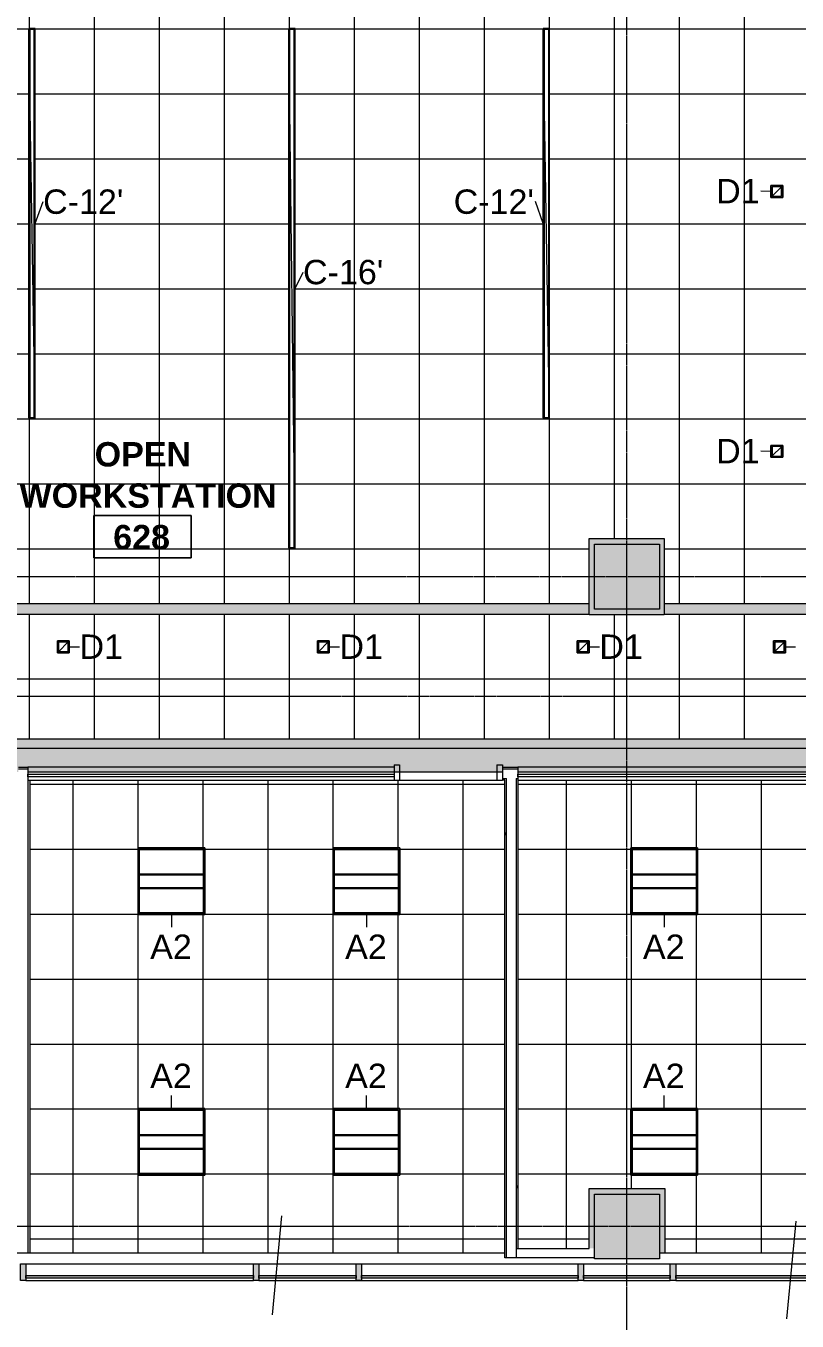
# Model space of a CAD drawing. Header units: inches. Extents: x 2468 to 5383, y -426 to 1376.
# Drawn here: x 4230 to 4514.8, y 305.2 to 783.5 of the extents above; entities that cross this region are included whole.
import ezdxf

# ---------------------------------------------------------------- set-up
doc = ezdxf.new("R2010")
doc.units = ezdxf.units.IN
doc.header["$MEASUREMENT"] = 0
doc.linetypes.add('Grid Line 1_2_', pattern=[0.875, 0.5, -0.125, 0.125, -0.125])
for name, color, linetype, lineweight in [('7200-WISCONSIN-AVE-6TH-FLOOR-031418_dwg', 8, 'Continuous', 9), ('A-AREA-IDEN', 2, 'Continuous', 9), ('A-CLNG', 13, 'Continuous', 13), ('A-CLNG-PATT', 13, 'Continuous', 13), ('A-DOOR', 31, 'Continuous', 13), ('A-DOOR-FRAM', 31, 'Continuous', 20), ('A-GLAZ-CURT', 52, 'Continuous', 9), ('A-GLAZ-CWMG', 51, 'Continuous', 13), ('A-WALL', 113, 'Continuous', 13), ('A-WALL-PATT', 111, 'Continuous', 13), ('Bb-cor', 7, 'Continuous', 9), ('Bb-mullion', 7, 'Continuous', 9), ('E-LITE-EQPM', 33, 'Continuous', 9), ('E-LITE-EQPM-IDEN', 33, 'Continuous', 9), ('I-WALL', 2, 'Continuous', 13), ('S-COLS', 52, 'Continuous', 13), ('S-GRID', 1, 'Continuous', 9)]:
    doc.layers.add(name, color=color, linetype=linetype, lineweight=lineweight)
doc.styles.add('Arial_1', font='arial.ttf', dxfattribs={"height": 9})
doc.styles.add('Swis721 Lt BT_B', font='', dxfattribs={"height": 9})
doc.styles.get('Swis721 Lt BT_B').set_extended_font_data('Swis721 Lt BT', bold=True)
pattern_1 = [(0, (0, 0), (30.72, 7.68), [1.267, -21.773, 1.267, -21.773, -122.88]), (0, (0, 0), (30.72, 7.68), [-46.08, 1.267, -44.813, 1.267, -21.773, -53.76]), (0, (0, 0), (30.72, 7.68), [-115.2, 1.267, -14.093, 1.267, -37.133]), (120, (11.52, 3.84), (-22.011075, 22.7643), [1.267, -21.773, 1.267, -21.773, -122.88]), (120, (11.52, 3.84), (-22.011075, 22.7643), [-46.08, 1.267, -44.813, 1.267, -21.773, -53.76]), (120, (11.52, 3.84), (-22.011075, 22.7643), [-115.2, 1.267, -14.093, 1.267, -37.133]), (240, (15.36, 19.2), (-8.708925, -30.4443), [1.267, -21.773, 1.267, -21.773, -122.88]), (240, (15.36, 19.2), (-8.708925, -30.4443), [-46.08, 1.267, -44.813, 1.267, -21.773, -53.76]), (240, (15.36, 19.2), (-8.708925, -30.4443), [-115.2, 1.267, -14.093, 1.267, -37.133])]

# ---------------------------------------------------------------- blocks, each defined once
blk = doc.blocks.new('7200-WISCONSIN-AVE-6TH-FLOOR-031418_dwg-5450642-6TH FLOOR RCP')
at = {"layer": 'Bb-cor'}
for p, q in [((4316, 320.12), (4352, 320.12)), ((4354, 320.12), (4434, 320.12))]:
    blk.add_line(p, q, dxfattribs=at)
at = {"layer": 'Bb-mullion'}
blk.add_line((4352, 320.12), (4354, 320.12), dxfattribs=at)
blk = doc.blocks.new('Concrete-Rectangular-Column - 24 x 24-4901126-6TH FLOOR RCP')
at = {"layer": 'S-COLS', "lineweight": 9}
blk.add_hatch(color=7, dxfattribs=at).paths.add_polyline_path([(-12, -12), (12, -12), (12, 12), (-12, 12), (-12, -10.83)], flags=0)
at = {"layer": 'S-COLS', "color": 8, "lineweight": 20}
for p, q in [((-12, 12), (12, 12)), ((-12, -12), (-12, 12)), ((12, 12), (12, -12)), ((12, -12), (-12, -12))]:
    blk.add_line(p, q, dxfattribs=at)
blk = doc.blocks.new('Single Flush - OTJ_SOLIDFLUSH_ALUM-6376845-6TH FLOOR RCP')
at = {"layer": 'A-DOOR-FRAM'}
for p, q in [((-20, 3.3125), (-20, -2.4375)), ((-20, 3.3125), (-18, 3.3125)), ((-18, 3.3125), (-18, -2.4375)), ((18.000004, 3.3125), (18.000004, -2.4375)), ((18.000004, 3.3125), (20.000004, 3.3125)), ((20.000004, 3.3125), (20.000004, -2.4375)), ((-20, -2.4375), (-18, -2.4375)), ((18.000004, -2.4375), (20.000004, -2.4375))]:
    blk.add_line(p, q, dxfattribs=at)
blk = doc.blocks.new('System Panel - Glazed-6291177-6TH FLOOR RCP')
at = {"layer": 'A-GLAZ-CURT', "lineweight": 13}
for p, q in [((-67.62, -0.5), (-67.62, 0.5)), ((-67.62, 0.5), (67.62, 0.5)), ((67.62, -0.5), (-67.62, -0.5))]:
    blk.add_line(p, q, dxfattribs=at)
blk = doc.blocks.new('System Panel - Glazed-6376752-6TH FLOOR RCP')
at = {"layer": 'A-GLAZ-CURT', "lineweight": 13}
for p, q in [((-68.75, -0.5), (-68.75, 0.5)), ((-68.75, 0.5), (68.75, 0.5)), ((68.75, -0.5), (-68.75, -0.5))]:
    blk.add_line(p, q, dxfattribs=at)
blk = doc.blocks.new('System Panel - Glazed-5927110-6TH FLOOR RCP')
at = {"layer": 'A-GLAZ-CURT'}
blk.add_hatch(color=7, dxfattribs=at).paths.add_polyline_path([(42, -0.5), (42, 0.5), (-42, 0.5), (-42, -0.5)], flags=0)
at = {"layer": 'A-GLAZ-CURT', "color": 8, "lineweight": 20}
for p, q in [((-42, -0.5), (-42, 0.5)), ((-42, 0.5), (42, 0.5)), ((42, 0.5), (42, -0.5)), ((42, -0.5), (-42, -0.5))]:
    blk.add_line(p, q, dxfattribs=at)
blk = doc.blocks.new('System Panel - Glazed-5927108-6TH FLOOR RCP')
at = {"layer": 'A-GLAZ-CURT'}
blk.add_hatch(color=7, dxfattribs=at).paths.add_polyline_path([(18, -0.5), (18, 0.5), (-18, 0.5), (-18, -0.5)], flags=0)
at = {"layer": 'A-GLAZ-CURT', "color": 8, "lineweight": 20}
for p, q in [((-18, -0.5), (-18, 0.5)), ((-18, 0.5), (18, 0.5)), ((18, 0.5), (18, -0.5)), ((18, -0.5), (-18, -0.5))]:
    blk.add_line(p, q, dxfattribs=at)
blk = doc.blocks.new('System Panel - Glazed-5927107-6TH FLOOR RCP')
at = {"layer": 'A-GLAZ-CURT'}
blk.add_hatch(color=7, dxfattribs=at).paths.add_polyline_path([(40, -0.5), (40, 0.5), (-40, 0.5), (-40, -0.5)], flags=0)
at = {"layer": 'A-GLAZ-CURT', "color": 8, "lineweight": 20}
for p, q in [((-40, -0.5), (-40, 0.5)), ((-40, 0.5), (40, 0.5)), ((40, 0.5), (40, -0.5)), ((40, -0.5), (-40, -0.5))]:
    blk.add_line(p, q, dxfattribs=at)
blk = doc.blocks.new('System Panel - Glazed-5927111-6TH FLOOR RCP')
at = {"layer": 'A-GLAZ-CURT'}
blk.add_hatch(color=7, dxfattribs=at).paths.add_polyline_path([(16, -0.5), (16, 0.5), (-16, 0.5), (-16, -0.5)], flags=0)
at = {"layer": 'A-GLAZ-CURT', "color": 8, "lineweight": 20}
for p, q in [((-16, -0.5), (-16, 0.5)), ((-16, 0.5), (16, 0.5)), ((16, 0.5), (16, -0.5)), ((16, -0.5), (-16, -0.5))]:
    blk.add_line(p, q, dxfattribs=at)
blk = doc.blocks.new('Rectangular Mullion - 2_ x 6_ rectangular-5927116-6TH FLOOR RCP')
at = {"layer": 'A-GLAZ-CWMG', "lineweight": 9}
blk.add_hatch(color=7, dxfattribs=at).paths.add_polyline_path([(-1, 1.375), (1, 1.375), (1, -4.875), (-1, -4.875), (-1, 0.5)], flags=0)
at = {"layer": 'A-GLAZ-CWMG', "color": 8, "lineweight": 20}
for p, q in [((1, 1.375), (-1, 1.375)), ((-1, 1.375), (-1, -4.875)), ((1, -4.875), (1, 1.375)), ((-1, -4.875), (1, -4.875))]:
    blk.add_line(p, q, dxfattribs=at)
blk = doc.blocks.new('Rectangular Mullion - 2_ x 6_ rectangular-5909323-6TH FLOOR RCP')
at = {"layer": 'A-GLAZ-CWMG', "lineweight": 9}
for p, q in [((4710, 326.38), (4794, 326.38)), ((4710, 320.13), (4794, 320.13))]:
    blk.add_line(p, q, dxfattribs=at)
blk = doc.blocks.new('Rectangular Mullion - 2_ x 6_ rectangular-5909339-6TH FLOOR RCP')
at = {"layer": 'A-GLAZ-CWMG', "lineweight": 9}
for p, q in [((3594, 326.38), (3630, 326.38)), ((3594, 320.13), (3630, 320.13))]:
    blk.add_line(p, q, dxfattribs=at)
blk = doc.blocks.new('Rectangular Mullion - 2_ x 6_ rectangular-5909338-6TH FLOOR RCP')
at = {"layer": 'A-GLAZ-CWMG', "lineweight": 9}
for p, q in [((3512, 326.38), (3592, 326.38)), ((3512, 320.13), (3592, 320.13))]:
    blk.add_line(p, q, dxfattribs=at)
blk = doc.blocks.new('Rectangular Mullion - 2_ x 6_ rectangular-5909341-6TH FLOOR RCP')
at = {"layer": 'A-GLAZ-CWMG', "lineweight": 9}
for p, q in [((3956, 326.38), (3988, 326.38)), ((3956, 320.13), (3988, 320.13))]:
    blk.add_line(p, q, dxfattribs=at)
blk = doc.blocks.new('L-Recessed-Axis-Plano - 2 X 2-4550865-6TH FLOOR RCP')
at = {"layer": 'E-LITE-EQPM'}
for p, q in [((12.31, 12.28), (-12.31, 12.28)), ((-12.31, 12.28), (-12.31, -12.28)), ((11.91, 11.87), (-11.91, 11.87)), ((-11.91, 11.87), (-11.91, -11.88)), ((-11.88, -11.56), (-11.88, 11.56)), ((-11.88, 11.56), (11.87, 11.56)), ((11.87, 11.56), (11.87, -11.56)), ((11.91, -11.88), (11.91, 11.87)), ((12.31, -12.28), (12.31, 12.28)), ((-11.88, 2.74), (11.87, 2.74)), ((11.87, 2.51), (-11.88, 2.51)), ((-11.88, 2.3), (11.87, 2.3)), ((-11.88, -2.3), (11.87, -2.3)), ((-11.88, -2.51), (11.87, -2.51)), ((-11.88, -2.74), (11.87, -2.74)), ((-12.31, -12.28), (12.31, -12.28)), ((-11.91, -11.88), (11.91, -11.88)), ((11.87, -11.56), (-11.88, -11.56))]:
    blk.add_line(p, q, dxfattribs=at)
blk = doc.blocks.new('L-Recessed Square Downlight - 4_-4552743-6TH FLOOR RCP')
at = {"layer": 'E-LITE-EQPM'}
for p, q in [((-2.1875, -2.1875), (-2.1875, 2.1875)), ((-2.1875, 2.1875), (2.1875, 2.1875)), ((-2.1875, 2.1875), (2.1875, -2.1875)), ((2.1875, 2.1875), (-2.1875, 2.1875)), ((-2.1875, 2.1875), (-2.1875, -2.1875)), ((-1.75, -1.75), (-1.75, 1.75)), ((-1.75, 1.75), (1.75, 1.75)), ((1.75, 1.75), (1.75, -1.75)), ((2.1875, 2.1875), (2.1875, -2.1875)), ((2.1875, -2.1875), (2.1875, 2.1875)), ((2.1875, -2.1875), (-2.1875, -2.1875)), ((-2.1875, -2.1875), (2.1875, -2.1875)), ((1.75, -1.75), (-1.75, -1.75))]:
    blk.add_line(p, q, dxfattribs=at)
blk = doc.blocks.new('RECESSED_Cooper_NeoRay_Straight_Narrow_22DR - Recessed_Cooper_NeoRay_Straight_Narrow_12_-6325496-6TH FLOOR RCP')
at = {"layer": 'E-LITE-EQPM'}
for p, q in [((1.19, 72), (-1.19, -72)), ((-1.19, -72), (-1.19, 72)), ((-1.19, 72), (1.19, 72)), ((-1.19, 72), (1.19, 72)), ((-1.19, 71.75), (-1.19, 72)), ((1.19, 71.75), (-1.19, 71.75)), ((-1.19, 71.75), (-0.84, 71.75)), ((-1.19, 71.75), (-1.19, -71.75)), ((-0.84, 71.75), (0.84, 71.75)), ((-0.84, 71.75), (-0.84, -71.75)), ((-0.84, -71.75), (-0.84, 71.75)), ((0.84, -71.75), (0.84, 71.75)), ((0.84, 71.75), (1.19, 71.75)), ((0.84, 71.75), (0.84, -71.75)), ((1.19, 72), (1.19, -72)), ((1.19, 72), (1.19, 71.75)), ((1.19, 71.75), (1.19, -71.75)), ((-0.84, -71.75), (-1.19, -71.75)), ((-1.19, -71.75), (1.19, -71.75)), ((-1.19, -71.75), (-1.19, -72)), ((1.19, -72), (-1.19, -72)), ((1.19, -72), (-1.19, -72)), ((0.84, -71.75), (-0.84, -71.75)), ((1.19, -71.75), (0.84, -71.75)), ((1.19, -72), (1.19, -71.75))]:
    blk.add_line(p, q, dxfattribs=at)
blk = doc.blocks.new('RECESSED_Cooper_NeoRay_Straight_Narrow_22DR - Recessed_Cooper_NeoRay_Straight_Narrow_16_-6325757-6TH FLOOR RCP')
at = {"layer": 'E-LITE-EQPM'}
for p, q in [((1.19, 96), (-1.19, -96)), ((-1.19, -96), (-1.19, 96)), ((-1.19, 96), (1.19, 96)), ((-1.19, 96), (1.19, 96)), ((-1.19, 95.75), (-1.19, 96)), ((1.19, 95.75), (-1.19, 95.75)), ((-1.19, 95.75), (-0.84, 95.75)), ((-1.19, 95.75), (-1.19, -95.75)), ((-0.84, 95.75), (0.84, 95.75)), ((-0.84, 95.75), (-0.84, -95.75)), ((-0.84, -95.75), (-0.84, 95.75)), ((0.84, -95.75), (0.84, 95.75)), ((0.84, 95.75), (1.19, 95.75)), ((0.84, 95.75), (0.84, -95.75)), ((1.19, 96), (1.19, -96)), ((1.19, 96), (1.19, 95.75)), ((1.19, 95.75), (1.19, -95.75)), ((-0.84, -95.75), (-1.19, -95.75)), ((-1.19, -95.75), (1.19, -95.75)), ((-1.19, -95.75), (-1.19, -96)), ((1.19, -96), (-1.19, -96)), ((1.19, -96), (-1.19, -96)), ((0.84, -95.75), (-0.84, -95.75)), ((1.19, -95.75), (0.84, -95.75)), ((1.19, -96), (1.19, -95.75))]:
    blk.add_line(p, q, dxfattribs=at)
blk = doc.blocks.new('Room Tag - Room Name and Number-3379422-6TH FLOOR RCP')
at = {"layer": 'A-AREA-IDEN'}
for p, q in [((-0.1881, -0.1636), (-0.1881, -0.0018)), ((-0.1881, -0.0018), (0.1869, -0.0018)), ((0.1869, -0.0018), (-0.1881, -0.0018)), ((-0.1881, -0.0018), (-0.1881, -0.1636)), ((0.1869, -0.0018), (0.1869, -0.1636)), ((0.1869, -0.1636), (0.1869, -0.0018)), ((0.1869, -0.1636), (-0.1881, -0.1636)), ((-0.1881, -0.1636), (0.1869, -0.1636))]:
    blk.add_line(p, q, dxfattribs=at)

msp = doc.modelspace()

# ---------------------------------------------------------------- hatches: boundary and pattern name
at = {"layer": 'A-CLNG-PATT'}
h = msp.add_hatch(dxfattribs=at)
h.set_pattern_fill('FP_25', color=256, style=0, pattern_type=2)
h.set_pattern_definition([(0, (4255.338, 926.38), (0, -24), []), (270, (4255.338, 926.38), (-24, -1e-15), [])])
h.paths.add_polyline_path([(3243.55, 520.25), (4735.94, 520.29), (4721.58, 563.24), (4526.69, 563.28), (4526.69, 566.17), (4465.75, 566.17), (4465.75, 565.98), (4438, 565.98), (4438, 566.17), (4225.75, 566.17), (4225.75, 565.98), (4169, 565.98), (4169, 566.17), (4124.87, 566.18), (4124.87, 566.38), (3986.25, 566.38), (3986.25, 565.87), (3957.75, 565.87), (3957.75, 566.38), (3746, 566.38), (3746, 565.87), (3717.75, 565.87), (3717.75, 566.38), (3600, 566.38), (3600, 712.12), (3542, 712.12), (3542, 566.38), (3228.13, 566.38), (3237.67, 537.85)], flags=0)
h.paths.add_polyline_path([(4054.03, 551.97), (4049.65, 551.97), (4049.65, 556.35), (4054.03, 556.35), (4054.03, 552.41)], flags=0)
h.paths.add_polyline_path([(4242.09, 551.97), (4241.65, 551.97), (4241.65, 556.35), (4246.03, 556.35), (4246.03, 551.97), (4245.59, 551.97)], flags=0)
h.paths.add_polyline_path([(4699.09, 551.97), (4698.65, 551.97), (4698.65, 556.35), (4703.03, 556.35), (4703.03, 551.97), (4702.59, 551.97)], flags=0)
h.paths.add_polyline_path([(4337.65, 551.97), (4337.65, 556.35), (4342.03, 556.35), (4342.03, 551.97), (4338.09, 551.97)], flags=0)
h.paths.add_polyline_path([(4434.09, 551.97), (4433.65, 551.97), (4433.65, 556.35), (4438.03, 556.35), (4438.03, 551.97), (4437.59, 551.97)], flags=0)
h.paths.add_polyline_path([(3286.1, 551.97), (3281.73, 551.97), (3281.73, 556.35), (3286.1, 556.35), (3286.1, 552.41)], flags=0)
h.paths.add_polyline_path([(4510.09, 551.97), (4506.15, 551.97), (4506.15, 556.35), (4510.53, 556.35), (4510.53, 551.97)], flags=0)
h.paths.add_polyline_path([(3478.1, 551.97), (3473.73, 551.97), (3473.73, 556.35), (3478.1, 556.35), (3478.1, 552.41)], flags=0)
h.paths.add_polyline_path([(3669.67, 551.97), (3665.73, 551.97), (3665.73, 556.35), (3670.1, 556.35), (3670.1, 551.97)], flags=0)
h.paths.add_polyline_path([(3762.58, 551.97), (3762.14, 551.97), (3762.14, 556.35), (3766.52, 556.35), (3766.52, 551.97), (3766.08, 551.97)], flags=0)
h.paths.add_polyline_path([(4149.09, 551.97), (4145.15, 551.97), (4145.15, 556.35), (4149.53, 556.35), (4149.53, 551.97)], flags=0)
h.paths.add_polyline_path([(3861.67, 551.97), (3857.73, 551.97), (3857.73, 556.35), (3862.1, 556.35), (3862.1, 551.97)], flags=0)
h.paths.add_polyline_path([(3953.73, 551.97), (3953.73, 556.35), (3958.1, 556.35), (3958.1, 551.97), (3954.17, 551.97)], flags=0)
h.paths.add_polyline_path([(3377.97, 551.97), (3377.97, 556.35), (3382.34, 556.35), (3382.34, 551.97), (3378.41, 551.97)], flags=0)
h.paths.add_polyline_path([(3568.81, 551.97), (3568.81, 556.35), (3573.18, 556.35), (3573.18, 551.97), (3569.02, 551.97)], flags=0)
h.paths.add_polyline_path([(4602.17, 551.97), (4601.73, 551.97), (4601.73, 556.35), (4606.1, 556.35), (4606.1, 551.97), (4605.67, 551.97)], flags=0)
h.paths.add_polyline_path([(4225.75, 570.17), (4438, 570.17), (4438, 594.25), (4465.75, 594.25), (4465.75, 570.17), (4526.69, 570.17), (4526.69, 1062.25), (4551.97, 1070.7), (4523.63, 1155.52), (3947.94, 1155.52), (3947.94, 1307.13), (3871.95, 1307.13), (3871.95, 897.23), (3872.37, 898.62), (4012.67, 898.62), (3989.35, 897.23), (4013.5, 897.26), (4013.5, 898.25), (4124.5, 898.25), (4124.5, 897.25), (4122.25, 897.23), (4122.25, 897.13), (4124.87, 897.13), (4124.87, 898.25), (4125.87, 898.25), (4125.87, 829.63), (4124.87, 829.63), (4124.87, 570.17), (4169, 570.17), (4169, 594.25), (4225.75, 594.25), (4225.75, 580.12)], flags=0)
h.paths.add_polyline_path([(4329.44, 590.51), (4327.06, 590.51), (4327.06, 782.51), (4329.44, 782.51), (4329.44, 664.66)], flags=0)
h.paths.add_polyline_path([(3573.18, 599.99), (3568.81, 599.99), (3568.81, 604.37), (3573.18, 604.37), (3573.18, 600.43)], flags=0)
h.paths.add_polyline_path([(4149.53, 624.19), (4145.15, 624.19), (4145.15, 628.57), (4149.53, 628.57), (4149.53, 624.63)], flags=0)
h.paths.add_polyline_path([(4509.53, 624.19), (4505.15, 624.19), (4505.15, 628.57), (4509.53, 628.57), (4509.53, 624.63)], flags=0)
h.paths.add_polyline_path([(4231.06, 638.51), (4231.06, 782.51), (4233.44, 782.51), (4233.44, 638.51)], flags=0)
h.paths.add_polyline_path([(4423.44, 638.51), (4421.06, 638.51), (4421.06, 782.51), (4423.44, 782.51), (4423.44, 664.66)], flags=0)
h.paths.add_polyline_path([(3572.74, 673.19), (3568.81, 673.19), (3568.81, 677.57), (3573.18, 677.57), (3573.18, 673.19)], flags=0)
h.paths.add_polyline_path([(4149.53, 720.19), (4145.15, 720.19), (4145.15, 724.57), (4149.53, 724.57), (4149.53, 720.63)], flags=0)
h.paths.add_polyline_path([(4509.53, 720.19), (4505.15, 720.19), (4505.15, 724.57), (4509.53, 724.57), (4509.53, 720.63)], flags=0)
h.paths.add_polyline_path([(4327.06, 796.62), (4229.25, 796.62), (4229.25, 811.38), (4225, 811.38), (4225, 810.38), (4224, 810.38), (4224, 808.12), (4181.55, 808.12), (4181.55, 832.12), (4224, 832.12), (4224, 828.38), (4225, 828.38), (4225, 827.38), (4229.25, 827.38), (4229.25, 844.1), (4434, 844.1), (4434, 827.38), (4439, 827.38), (4439, 828.38), (4440, 828.38), (4440, 830.12), (4464, 830.12), (4464, 806.12), (4440, 806.12), (4440, 810.38), (4439, 810.38), (4439, 811.38), (4434, 811.38), (4434, 796.62), (4329.44, 796.62)], flags=0)
h.paths.add_polyline_path([(4183.8, 810.37), (4200, 810.37), (4200, 829.87), (4183.8, 829.87), (4183.8, 826.68)], flags=0)
h.paths.add_polyline_path([(4149.53, 816.19), (4145.15, 816.19), (4145.15, 820.57), (4149.53, 820.57), (4149.53, 816.63)], flags=0)
h.paths.add_polyline_path([(4509.09, 816.19), (4505.15, 816.19), (4505.15, 820.57), (4509.53, 820.57), (4509.53, 816.19)], flags=0)
h.paths.add_polyline_path([(4340.6, 845.43), (4267.67, 845.43), (4267.49, 845.5), (4267.42, 845.68), (4267.42, 852.93), (4267.49, 853.1), (4267.67, 853.18), (4395.23, 853.17), (4395.34, 853.1), (4395.42, 852.93), (4395.42, 845.68), (4395.34, 845.5), (4395.17, 845.43), (4349.81, 845.43)], flags=0)
h.paths.add_polyline_path([(4231.06, 854.51), (4231.06, 1022.51), (4233.44, 1022.51), (4233.44, 854.51)], flags=0)
h.paths.add_polyline_path([(4423.44, 854.51), (4421.06, 854.51), (4421.06, 1022.51), (4423.44, 1022.51), (4423.44, 854.88)], flags=0)
h.paths.add_polyline_path([(4327.06, 854.51), (4327.06, 1094.51), (4329.44, 1094.51), (4329.44, 854.51)], flags=0)
h.paths.add_polyline_path([(4509.09, 912.19), (4505.15, 912.19), (4505.15, 916.57), (4509.53, 916.57), (4509.53, 912.19)], flags=0)
h.paths.add_polyline_path([(3966.96, 926.38), (3966.96, 1046), (3957.88, 1046), (3957.88, 1074.25), (3986.13, 1074.25), (3986.13, 1046), (3969.34, 1046), (3969.34, 926.38)], flags=0)
h.paths.add_polyline_path([(4159.71, 926.38), (4159.71, 1046.38), (4162.09, 1046.38), (4162.09, 926.38)], flags=0)
h.paths.add_polyline_path([(4065.71, 926.38), (4063.34, 926.38), (4063.34, 1094.38), (4065.71, 1094.38), (4065.71, 934.5)], flags=0)
h.paths.add_polyline_path([(3906.59, 936.19), (3906.15, 936.19), (3906.15, 940.57), (3910.53, 940.57), (3910.53, 936.19), (3910.09, 936.19)], flags=0)
h.paths.add_polyline_path([(4509.09, 1008.19), (4505.15, 1008.19), (4505.15, 1012.57), (4509.53, 1012.57), (4509.53, 1008.19)], flags=0)
h.paths.add_polyline_path([(3906.15, 1032.19), (3906.15, 1036.57), (3910.53, 1036.57), (3910.53, 1032.19), (3906.59, 1032.19)], flags=0)
h.paths.add_polyline_path([(4465.75, 1045.98), (4438, 1045.98), (4438, 1074.25), (4465.75, 1074.25), (4465.75, 1048.48)], flags=0)
h.paths.add_polyline_path([(4197.48, 1045.98), (4169, 1045.98), (4169, 1074.25), (4225.75, 1074.25), (4225.75, 1045.98), (4223.25, 1045.98)], flags=0)
h.paths.add_polyline_path([(3906.15, 1128.19), (3906.15, 1132.57), (3910.53, 1132.57), (3910.53, 1128.19), (3906.59, 1128.19)], flags=0)
h.paths.add_polyline_path([(4030.09, 1128.19), (4026.15, 1128.19), (4026.15, 1132.57), (4030.53, 1132.57), (4030.53, 1128.19)], flags=0)
h.paths.add_polyline_path([(4121.15, 1128.19), (4121.15, 1132.57), (4125.53, 1132.57), (4125.53, 1128.19), (4121.59, 1128.19)], flags=0)
h.paths.add_polyline_path([(4221.09, 1128.19), (4217.15, 1128.19), (4217.15, 1132.57), (4221.53, 1132.57), (4221.53, 1128.19)], flags=0)
h.paths.add_polyline_path([(4317.09, 1128.19), (4313.15, 1128.19), (4313.15, 1132.57), (4317.53, 1132.57), (4317.53, 1128.19)], flags=0)
h.paths.add_polyline_path([(4409.15, 1128.19), (4409.15, 1132.57), (4413.53, 1132.57), (4413.53, 1128.19), (4409.59, 1128.19)], flags=0)
h.paths.add_polyline_path([(4504.6, 1128.48), (4504.16, 1128.48), (4504.16, 1132.85), (4508.54, 1132.85), (4508.54, 1128.48), (4506.97, 1128.48)], flags=0)
h.paths.add_polyline_path([(3906.15, 1224.19), (3906.15, 1228.57), (3910.53, 1228.57), (3910.53, 1224.19), (3906.59, 1224.19)], flags=0)
h = msp.add_hatch(dxfattribs=at)
h.set_pattern_fill('FP_1', color=256, style=0, pattern_type=2)
h.set_pattern_definition(pattern_1)
h.paths.add_polyline_path([(3299.93, 351.6), (3299.93, 351.6), (3300.77, 360.1), (3303.25, 352.71), (3315.51, 356.81), (3315.51, 356.87), (3315.01, 356.87), (3315.01, 507.46), (3315.51, 507.46), (3315.51, 507.94), (3734, 507.94), (3734, 507), (3734.48, 507), (3734.48, 503.94), (4072, 503.94), (4072, 509.77), (4077.75, 509.77), (4077.75, 507.94), (4227.25, 507.94), (4227.25, 509.77), (4230.75, 509.77), (4230.75, 507.94), (4405.99, 507.94), (4405.99, 509.77), (4411.74, 509.77), (4411.74, 507.94), (4589.25, 507.94), (4589.25, 509.77), (4595, 509.77), (4595, 507.94), (4733.5, 507.94), (4733.5, 509.77), (4739.45, 509.77), (4735.95, 520.25), (3243.55, 520.25), (3298.38, 356.21)], flags=0)
h.paths.add_polyline_path([(4128.73, 566.17), (4169, 566.17), (4169, 570.17), (4124.87, 570.17), (4124.87, 566.17), (4125, 566.17)], flags=0)
h.paths.add_polyline_path([(4526.69, 566.17), (4526.69, 570.17), (4465.75, 570.17), (4465.75, 566.17), (4526.61, 566.17)], flags=0)
h.paths.add_polyline_path([(4225.75, 566.17), (4438, 566.17), (4438, 570.17), (4225.75, 570.17), (4225.75, 566.38)], flags=0)
h.paths.add_polyline_path([(4200, 568.48), (4200, 570.17), (4171.5, 570.17), (4171.5, 568.48)], flags=0)
h = msp.add_hatch(dxfattribs=at)
h.set_pattern_fill('FP_22', color=256, style=0, pattern_type=2)
h.set_pattern_definition([(0, (4319.496, 407.5), (0, -24), []), (270, (4319.496, 407.5), (-24, -1e-15), [])])
h.paths.add_polyline_path([(4231.44, 330.25), (4406.87, 330.25), (4406.87, 504.9), (4231.44, 504.9), (4231.44, 331.43)], flags=0)
h.paths.add_polyline_path([(4343.44, 359.09), (4343.44, 383.66), (4368.06, 383.66), (4368.06, 359.09)], flags=0)
h.paths.add_polyline_path([(4296.06, 359.09), (4271.44, 359.09), (4271.44, 383.66), (4296.06, 383.66), (4296.06, 368.77)], flags=0)
h.paths.add_polyline_path([(4271.44, 455.34), (4271.44, 479.91), (4296.06, 479.91), (4296.06, 455.34), (4276.12, 455.34)], flags=0)
h.paths.add_polyline_path([(4368.06, 455.34), (4343.44, 455.34), (4343.44, 479.91), (4368.06, 479.91), (4368.06, 474.45)], flags=0)
h = msp.add_hatch(dxfattribs=at)
h.set_pattern_fill('FP_21', color=256, style=0, pattern_type=2)
h.set_pattern_definition([(0, (4501.62, 431.5), (0, -24), []), (270, (4501.62, 431.5), (-24, -1e-15), [])])
h.paths.add_polyline_path([(4590.12, 330.25), (4590.12, 504.9), (4411.74, 504.9), (4411.74, 332), (4438, 332), (4438, 354.13), (4466, 354.13), (4466, 330.25), (4550.06, 330.25)], flags=0)
h.paths.add_polyline_path([(4466, 359.09), (4453.44, 359.09), (4453.44, 383.66), (4478.06, 383.66), (4478.06, 359.09)], flags=0)
h.paths.add_polyline_path([(4525.44, 359.09), (4525.44, 383.66), (4550.06, 383.66), (4550.06, 359.09), (4534.05, 359.09)], flags=0)
h.paths.add_polyline_path([(4453.44, 455.34), (4453.44, 479.91), (4478.06, 479.91), (4478.06, 455.34), (4460.35, 455.34)], flags=0)
h.paths.add_polyline_path([(4550.06, 455.34), (4525.44, 455.34), (4525.44, 479.91), (4550.06, 479.91), (4550.06, 474.45)], flags=0)
at = {"layer": 'A-WALL-PATT', "lineweight": 9}
for points in [[(4438, 591.75), (4440, 591.75), (4440, 592.12), (4463.25, 592.12), (4463.25, 594.25), (4438, 594.25)], [(4464, 565.98), (4465.75, 565.98), (4465.75, 594.25), (4463.25, 594.25), (4463.25, 592.12), (4464, 592.12), (4464, 568.12), (4463.25, 568.12), (4463.25, 565.98)], [(4440.5, 565.98), (4440.5, 568.12), (4440, 568.12), (4440, 591.75), (4438, 591.75), (4438, 565.98), (4439.24, 565.98)], [(4463.25, 565.98), (4463.25, 568.12), (4440.5, 568.12), (4440.5, 565.98), (4460.35, 565.98)], [(4440, 332), (4440.01, 352.12), (4440.25, 352.12), (4440.25, 354.13), (4438, 354.13), (4438, 332)], [(4464.15, 351.88), (4466, 351.88), (4466, 354.13), (4440.25, 354.13), (4440.25, 352.12), (4464, 352.12), (4464, 351.88)], [(4466, 330.25), (4466, 351.88), (4464, 351.88), (4464, 330.25)]]:
    msp.add_hatch(color=7, dxfattribs=at).paths.add_polyline_path(points, flags=0)
h = msp.add_hatch(dxfattribs=at)
h.set_pattern_fill('FP_1', color=256, style=0, pattern_type=2)
h.set_pattern_definition(pattern_1)
h.paths.add_polyline_path([(4406.87, 328.5), (4407.49, 328.5), (4407.49, 504.9), (4406.87, 504.9), (4406.87, 330.25)], flags=0)
h = msp.add_hatch(dxfattribs=at)
h.set_pattern_fill('FP_1', color=256, style=0, pattern_type=2)
h.set_pattern_definition(pattern_1)
h.paths.add_polyline_path([(4411.74, 332), (4411.74, 504.9), (4411.12, 504.9), (4411.12, 332)], flags=0)

# ---------------------------------------------------------------- linework, layer by layer
at = {"layer": 'A-AREA-IDEN'}
for p, q in [((4324.39, 344.02), (4321.01, 307.44)), ((4514.34, 342.14), (4510.96, 306.04))]:
    msp.add_line(p, q, dxfattribs=at)
at = {"layer": 'A-CLNG'}
for p, q in [((4233.44, 782.51), (4231.06, 782.51)), ((4231.06, 782.51), (4231.06, 638.51)), ((4233.44, 638.51), (4233.44, 782.51)), ((4329.44, 782.51), (4327.06, 782.51)), ((4327.06, 782.51), (4327.06, 590.51)), ((4329.44, 590.51), (4329.44, 782.51)), ((4423.44, 782.51), (4421.06, 782.51)), ((4421.06, 782.51), (4421.06, 638.51)), ((4423.44, 638.51), (4423.44, 782.51)), ((4231.06, 638.51), (4233.44, 638.51)), ((4421.06, 638.51), (4423.44, 638.51)), ((4327.06, 590.51), (4329.44, 590.51)), ((4225.75, 570.17), (4438, 570.17)), ((4465.75, 570.17), (4526.69, 570.17)), ((4438, 566.17), (4225.75, 566.17)), ((4526.69, 566.17), (4465.75, 566.17)), ((3243.55, 520.25), (4735.95, 520.25)), ((4405.99, 507.94), (4230.75, 507.94)), ((4589.25, 507.94), (4411.74, 507.94)), ((4296.06, 479.91), (4271.44, 479.91)), ((4271.44, 479.91), (4271.44, 455.34)), ((4296.06, 455.34), (4296.06, 479.91)), ((4368.06, 479.91), (4343.44, 479.91)), ((4343.44, 479.91), (4343.44, 455.34)), ((4368.06, 455.34), (4368.06, 479.91)), ((4478.06, 479.91), (4453.44, 479.91)), ((4453.44, 479.91), (4453.44, 455.34)), ((4478.06, 455.34), (4478.06, 479.91)), ((4271.44, 455.34), (4296.06, 455.34)), ((4343.44, 455.34), (4368.06, 455.34)), ((4453.44, 455.34), (4478.06, 455.34)), ((4296.06, 383.66), (4271.44, 383.66)), ((4271.44, 383.66), (4271.44, 359.09)), ((4296.06, 359.09), (4296.06, 383.66)), ((4368.06, 383.66), (4343.44, 383.66)), ((4343.44, 383.66), (4343.44, 359.09)), ((4368.06, 359.09), (4368.06, 383.66)), ((4478.06, 383.66), (4453.44, 383.66)), ((4453.44, 383.66), (4453.44, 359.09)), ((4478.06, 359.09), (4478.06, 383.66)), ((4271.44, 359.09), (4296.06, 359.09)), ((4343.44, 359.09), (4368.06, 359.09)), ((4453.44, 359.09), (4478.06, 359.09))]:
    msp.add_line(p, q, dxfattribs=at)
at = {"layer": 'A-WALL'}
for p, q in [((4227.25, 509.15), (4230.75, 509.15)), ((4405.99, 509.15), (4411.74, 509.15)), ((4230.81, 330.25), (4230.81, 504.9)), ((4405.99, 505.52), (4407.49, 505.52)), ((4407.49, 328.5), (4407.49, 505.52)), ((4411.12, 505.52), (4411.74, 505.52)), ((4411.12, 505.52), (4411.12, 328.5)), ((4411.12, 332), (4411.74, 332))]:
    msp.add_line(p, q, dxfattribs=at)
at = {"layer": 'A-WALL', "lineweight": 9}
for p, q in [((4406.87, 330.25), (4231.44, 330.25)), ((4590.12, 330.25), (4466, 330.25))]:
    msp.add_line(p, q, dxfattribs=at)
at = {"layer": 'E-LITE-EQPM-IDEN'}
for p, q in [((4505.15, 722.38), (4501.44, 722.46)), ((4233.44, 710.51), (4236.35, 718.6)), ((4421.06, 710.51), (4418.21, 718.6)), ((4329.44, 686.51), (4332.35, 692.6)), ((4505.15, 626.38), (4501.44, 626.46)), ((4246.03, 554.16), (4249.8, 554.24)), ((4342.03, 554.16), (4345.8, 554.24)), ((4438.03, 554.16), (4441.8, 554.24)), ((4510.53, 554.16), (4514.3, 554.24)), ((4283.75, 455.34), (4283.78, 450.68)), ((4355.75, 455.34), (4355.78, 450.68)), ((4465.75, 455.34), (4465.78, 450.68)), ((4283.75, 383.66), (4283.78, 388.48)), ((4355.75, 383.66), (4355.78, 388.48)), ((4465.75, 383.66), (4465.78, 388.48))]:
    msp.add_line(p, q, dxfattribs=at)
at = {"layer": 'I-WALL', "color": 8, "lineweight": 20}
for p, q in [((4438, 594.25), (4465.75, 594.25)), ((4438, 565.98), (4438, 594.25)), ((4465.75, 594.25), (4465.75, 565.98)), ((4465.75, 565.98), (4438, 565.98)), ((4438, 332), (4438, 354.13)), ((4438, 354.13), (4466, 354.13)), ((4466, 354.13), (4466, 330.25)), ((4466, 330.25), (4464, 330.25))]:
    msp.add_line(p, q, dxfattribs=at)
at = {"layer": 'I-WALL', "lineweight": 9}
for p, q in [((3248.41, 516.75), (4737.12, 516.75)), ((4365.99, 509.77), (4230.75, 509.77)), ((4549.25, 509.77), (4411.74, 509.77)), ((4231.44, 504.9), (4365.99, 504.9)), ((4367.99, 504.9), (4403.99, 504.9)), ((4411.74, 504.9), (4549.25, 504.9))]:
    msp.add_line(p, q, dxfattribs=at)
at = {"layer": 'I-WALL'}
for p, q in [((4227.25, 509.77), (4230.75, 509.77)), ((4230.75, 509.77), (4230.75, 504.9)), ((4405.99, 509.77), (4411.74, 509.77)), ((4411.74, 509.77), (4411.74, 332)), ((4230.75, 504.9), (4231.44, 504.9)), ((4231.44, 504.9), (4231.44, 330.25)), ((4406.87, 504.9), (4405.99, 504.9)), ((4406.87, 328.5), (4406.87, 504.9)), ((4231.44, 330.25), (4226.56, 330.25)), ((4411.74, 332), (4438, 332)), ((4440, 328.5), (4406.87, 328.5))]:
    msp.add_line(p, q, dxfattribs=at)
at = {"layer": 'S-GRID', "linetype": 'Grid Line 1_2_'}
for p, q in [((4452, -16.1), (4452, 1351.58)), ((2467.88, 580.12), (4862.49, 580.12)), ((2760.5, 535.94), (4862.49, 535.94)), ((4862.49, 340.12), (2467.88, 340.12))]:
    msp.add_line(p, q, dxfattribs=at)

# ---------------------------------------------------------------- block references
at = {"layer": '7200-WISCONSIN-AVE-6TH-FLOOR-031418_dwg', "color": 7}
msp.add_blockref('7200-WISCONSIN-AVE-6TH-FLOOR-031418_dwg-5450642-6TH FLOOR RCP', (0, 0), dxfattribs=at)
at = {"layer": 'A-AREA-IDEN', "xscale": 95.99999999999994, "yscale": 95.99999999999994, "zscale": 95.99999999999994}
msp.add_blockref('Room Tag - Room Name and Number-3379422-6TH FLOOR RCP', (4273.14, 602.82), dxfattribs=at)
at = {"layer": 'A-DOOR'}
msp.add_blockref('Single Flush - OTJ_SOLIDFLUSH_ALUM-6376845-6TH FLOOR RCP', (4385.99, 507.33), dxfattribs=at)
at = {"layer": 'A-GLAZ-CURT'}
for name, p in [('System Panel - Glazed-6291177-6TH FLOOR RCP', (4298.37, 506.65)), ('System Panel - Glazed-6376752-6TH FLOOR RCP', (4480.5, 506.65)), ('System Panel - Glazed-5927110-6TH FLOOR RCP', (4272, 321.5)), ('System Panel - Glazed-5927108-6TH FLOOR RCP', (4334, 321.5)), ('System Panel - Glazed-5927107-6TH FLOOR RCP', (4394, 321.5)), ('System Panel - Glazed-5927111-6TH FLOOR RCP', (4452, 321.5)), ('System Panel - Glazed-5927110-6TH FLOOR RCP', (4512, 321.5))]:
    msp.add_blockref(name, p, dxfattribs=at)
at = {"layer": 'A-GLAZ-CWMG', "lineweight": 9, "extrusion": (0, 0, -1), "rotation": 180}
for p in [(-4229, 321.5), (-4315, 321.5), (-4353, 321.5), (-4435, 321.5), (-4469, 321.5)]:
    msp.add_blockref('Rectangular Mullion - 2_ x 6_ rectangular-5927116-6TH FLOOR RCP', p, dxfattribs=at)
at = {"layer": 'A-GLAZ-CWMG', "lineweight": 9}
for name, p in [('Rectangular Mullion - 2_ x 6_ rectangular-5909323-6TH FLOOR RCP', (-480, 0)), ('Rectangular Mullion - 2_ x 6_ rectangular-5909339-6TH FLOOR RCP', (722, 0)), ('Rectangular Mullion - 2_ x 6_ rectangular-5909338-6TH FLOOR RCP', (842, 0)), ('Rectangular Mullion - 2_ x 6_ rectangular-5909341-6TH FLOOR RCP', (480, 0)), ('Rectangular Mullion - 2_ x 6_ rectangular-5909323-6TH FLOOR RCP', (-240, 0))]:
    msp.add_blockref(name, p, dxfattribs=at)
at = {"layer": 'E-LITE-EQPM', "extrusion": (0, 0, -1), "rotation": 180}
for name, p in [('RECESSED_Cooper_NeoRay_Straight_Narrow_22DR - Recessed_Cooper_NeoRay_Straight_Narrow_12_-6325496-6TH FLOOR RCP', (-4232.25, 710.51)), ('RECESSED_Cooper_NeoRay_Straight_Narrow_22DR - Recessed_Cooper_NeoRay_Straight_Narrow_16_-6325757-6TH FLOOR RCP', (-4328.25, 686.51)), ('RECESSED_Cooper_NeoRay_Straight_Narrow_22DR - Recessed_Cooper_NeoRay_Straight_Narrow_12_-6325496-6TH FLOOR RCP', (-4422.25, 710.51)), ('L-Recessed Square Downlight - 4_-4552743-6TH FLOOR RCP', (-4507.34, 722.38)), ('L-Recessed Square Downlight - 4_-4552743-6TH FLOOR RCP', (-4507.34, 626.38)), ('L-Recessed Square Downlight - 4_-4552743-6TH FLOOR RCP', (-4243.84, 554.16)), ('L-Recessed Square Downlight - 4_-4552743-6TH FLOOR RCP', (-4339.84, 554.16)), ('L-Recessed Square Downlight - 4_-4552743-6TH FLOOR RCP', (-4435.84, 554.16)), ('L-Recessed Square Downlight - 4_-4552743-6TH FLOOR RCP', (-4508.34, 554.16)), ('L-Recessed-Axis-Plano - 2 X 2-4550865-6TH FLOOR RCP', (-4283.75, 467.63)), ('L-Recessed-Axis-Plano - 2 X 2-4550865-6TH FLOOR RCP', (-4355.75, 467.63)), ('L-Recessed-Axis-Plano - 2 X 2-4550865-6TH FLOOR RCP', (-4465.75, 467.63)), ('L-Recessed-Axis-Plano - 2 X 2-4550865-6TH FLOOR RCP', (-4283.75, 371.38)), ('L-Recessed-Axis-Plano - 2 X 2-4550865-6TH FLOOR RCP', (-4355.75, 371.38)), ('L-Recessed-Axis-Plano - 2 X 2-4550865-6TH FLOOR RCP', (-4465.75, 371.38))]:
    msp.add_blockref(name, p, dxfattribs=at)
at = {"layer": 'S-COLS', "lineweight": 9}
for p in [(4452, 580.12), (4452, 340.12)]:
    msp.add_blockref('Concrete-Rectangular-Column - 24 x 24-4901126-6TH FLOOR RCP', p, dxfattribs=at)

# ---------------------------------------------------------------- texts
at = {"layer": 'A-AREA-IDEN', "char_height": 9, "attachment_point": 1, "style": 'Swis721 Lt BT_B'}
for s, insert, width in [('OPEN', (4255.39, 629.8), 42.723), ('WORKSTATION', (4227.64, 614.55), 109.989), ('628', (4262.24, 599.21), 25.452)]:
    msp.add_mtext(s, dxfattribs=dict(at, insert=insert, width=width))
at = {"layer": 'E-LITE-EQPM-IDEN', "char_height": 9, "attachment_point": 1, "style": 'Arial_1'}
for s, insert, width in [("C-12'", (4236.35, 723.1), 36.36), ("C-12'", (4387.98, 723.1), 36.36), ('D1', (4484.92, 726.97), 19.695), ("C-16'", (4332.35, 697.1), 36.36), ('D1', (4484.92, 630.97), 19.695), ('D1', (4249.8, 558.75), 19.695), ('D1', (4345.8, 558.75), 19.695), ('D1', (4441.8, 558.75), 19.695), ('A2', (4275.9, 447.93), 18.786), ('A2', (4347.9, 447.93), 18.786), ('A2', (4457.9, 447.93), 18.786), ('A2', (4275.9, 400.25), 18.786), ('A2', (4347.9, 400.25), 18.786), ('A2', (4457.9, 400.25), 18.786)]:
    msp.add_mtext(s, dxfattribs=dict(at, insert=insert, width=width))

doc.saveas('drawing.dxf')
